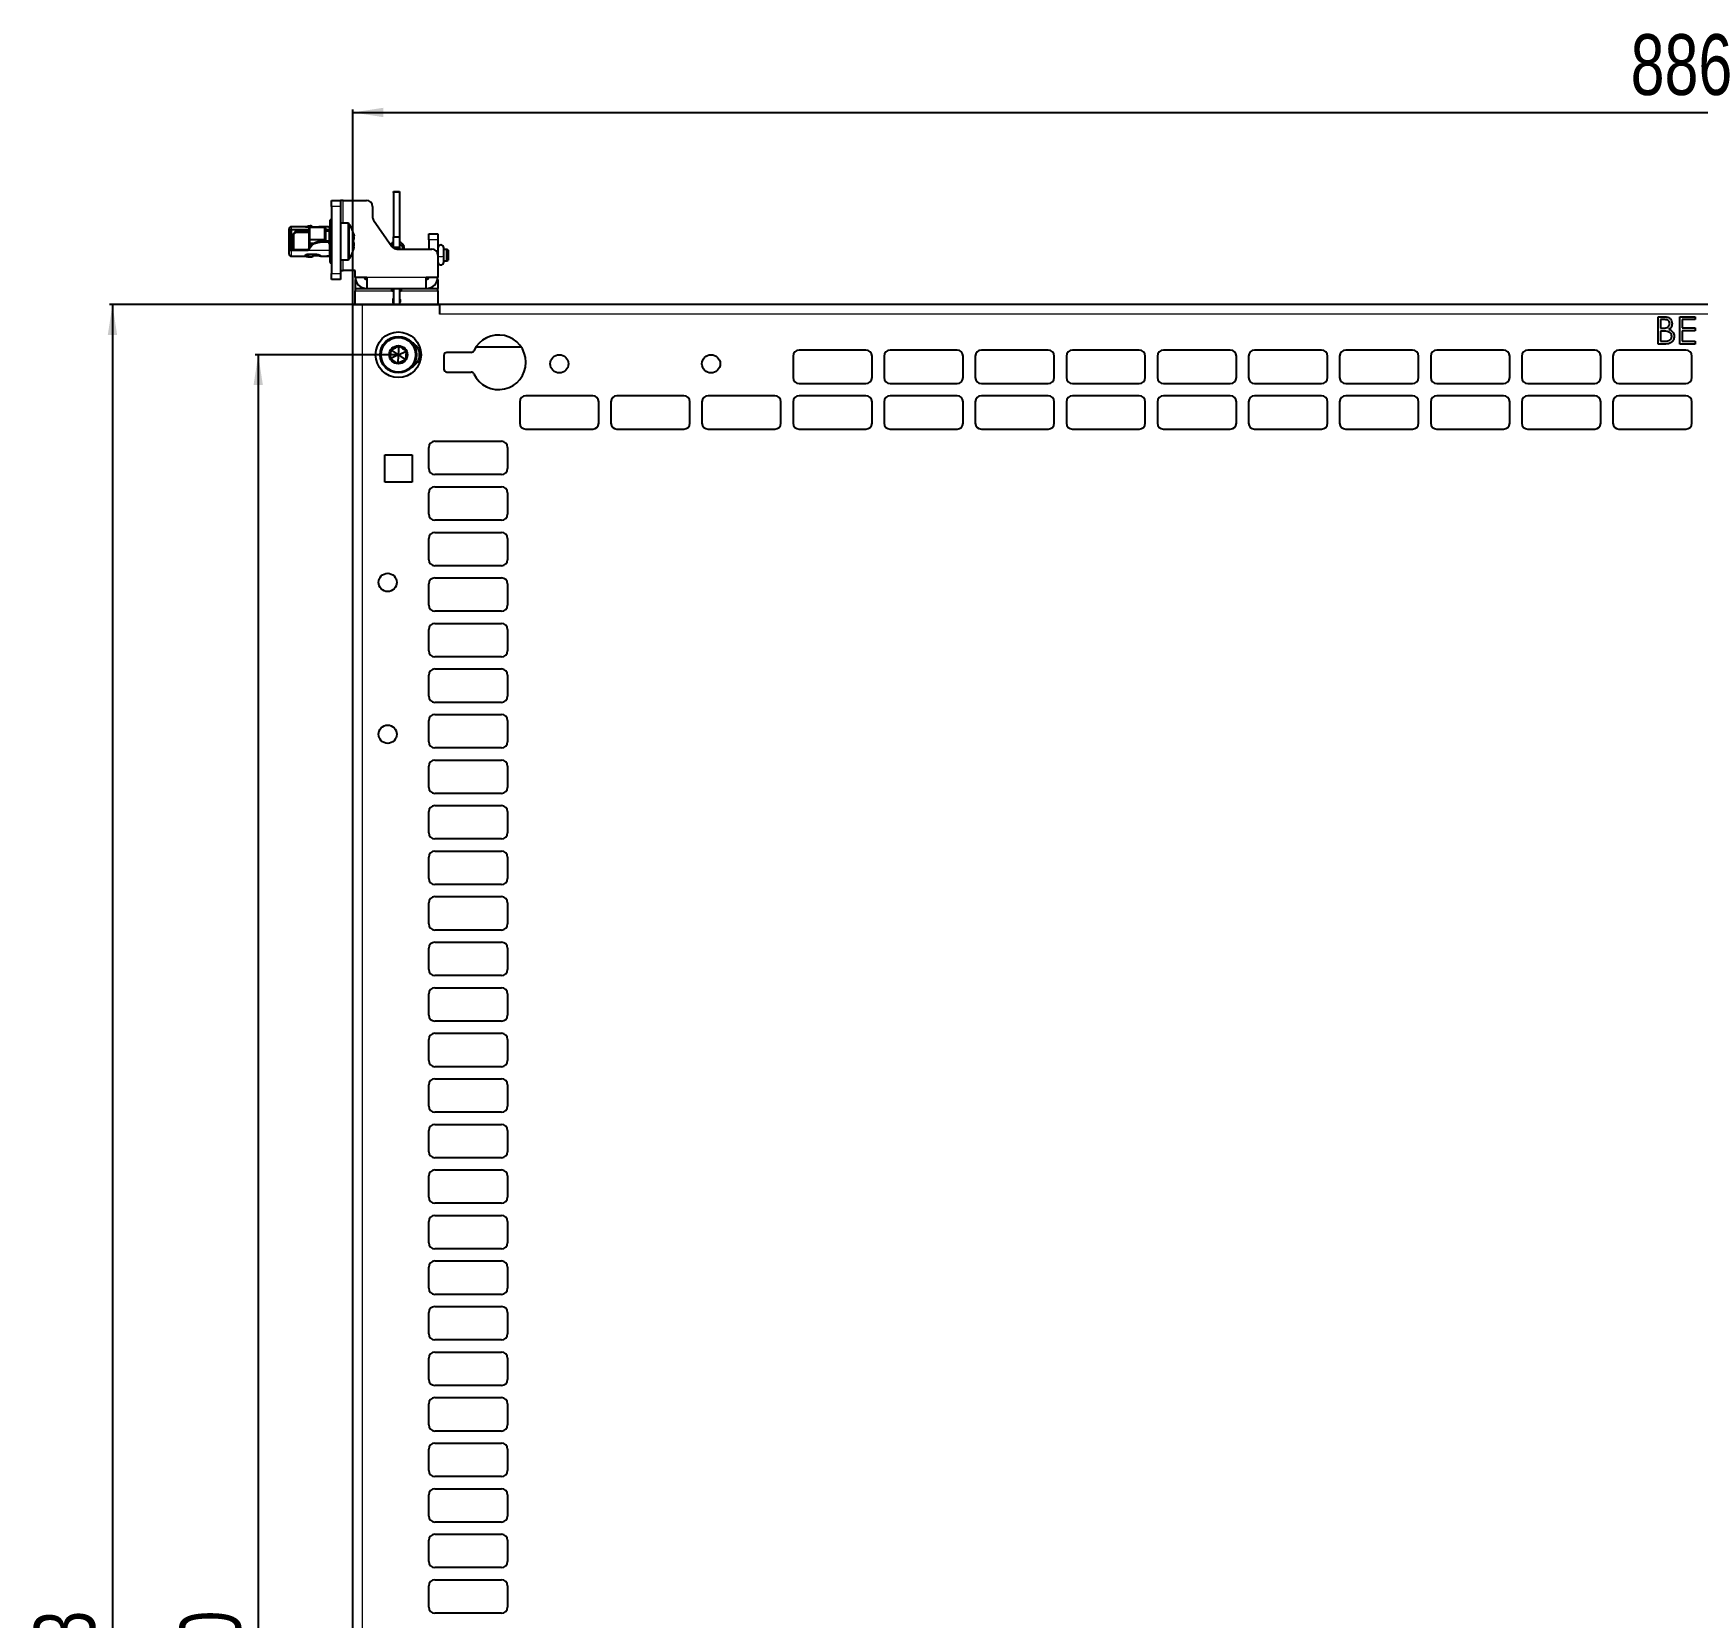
# Model space of a CAD drawing. Header units: millimetres. Extents: x -815 to 1480, y 650 to 1898.
# Drawn here: x -815 to -267, y 1309 to 1831 of the extents above; entities that cross this region are included whole.
import ezdxf

# ---------------------------------------------------------------- set-up
doc = ezdxf.new("R2010")
doc.units = ezdxf.units.MM
doc.layers.add('FORMAT', color=7, linetype='Continuous')
doc.styles.add('SLDTEXTSTYLE0', font='TXT', dxfattribs={"width": 0.75})
doc.dimstyles.new('SLDDIMSTYLE0', dxfattribs={"dimtxt": 20, "dimasz": 10, "dimexe": 0, "dimexo": 0.0625, "dimgap": 5, "dimtad": 2, "dimdec": 1, "dimrnd": 1e-09, "dimzin": 12, "dimdsep": 46, "dimtxsty": 'SLDTEXTSTYLE0', "dimsah": 1, "dimcen": 0.09, "dimadec": 0, "dimazin": 3, "dimtfac": 1, "dimtofl": 0, "dimtmove": 0, "dimatfit": 3, "dimfxl": 0, "dimfrac": 2, "dimtolj": 1, "dimtzin": 12, "dimarcsym": 0})

# ---------------------------------------------------------------- blocks, each defined once
blk = doc.blocks.new('_D')
at = {"layer": 'FORMAT'}
for p, q in [((-681.57, 1741.41), (-790.21, 1741.41)), ((-789.21, 1741.41), (-789.21, 858.39)), ((-681.57, 858.39), (-790.21, 858.39))]:
    blk.add_line(p, q, dxfattribs=at)
for points in [[(-789.21, 1741.41), (-790.75, 1731.41), (-787.67, 1731.41)], [(-789.21, 858.39), (-787.67, 868.39), (-790.75, 868.39)]]:
    blk.add_solid(points, dxfattribs=at)
at = {"layer": 'FORMAT', "insert": (-814.99, 1277.73), "char_height": 20, "attachment_point": 1, "rotation": 90, "style": 'SLDTEXTSTYLE0'}
blk.add_mtext('883', dxfattribs=at)
blk = doc.blocks.new('_D_1')
at = {"layer": 'FORMAT'}
for p, q in [((-710.06, 1741.41), (-710.06, 1805.7)), ((-710.06, 1804.7), (175.94, 1804.7)), ((175.94, 1741.41), (175.94, 1805.7))]:
    blk.add_line(p, q, dxfattribs=at)
for points in [[(-710.06, 1804.7), (-700.06, 1803.16), (-700.06, 1806.24)], [(175.94, 1804.7), (165.94, 1806.24), (165.94, 1803.16)]]:
    blk.add_solid(points, dxfattribs=at)
at = {"layer": 'FORMAT', "insert": (-289.22, 1830.48), "char_height": 20, "attachment_point": 1, "style": 'SLDTEXTSTYLE0'}
blk.add_mtext('886', dxfattribs=at)
blk = doc.blocks.new('_D_5')
at = {"layer": 'FORMAT'}
for p, q in [((-695.07, 1724.9), (-742.21, 1724.9)), ((-741.21, 1724.9), (-741.21, 874.9)), ((-695.07, 874.9), (-742.21, 874.9))]:
    blk.add_line(p, q, dxfattribs=at)
for points in [[(-741.21, 1724.9), (-742.75, 1714.9), (-739.67, 1714.9)], [(-741.21, 874.9), (-739.67, 884.9), (-742.75, 884.9)]]:
    blk.add_solid(points, dxfattribs=at)
at = {"layer": 'FORMAT', "insert": (-766.99, 1277.73), "char_height": 20, "attachment_point": 1, "rotation": 90, "style": 'SLDTEXTSTYLE0'}
blk.add_mtext('850', dxfattribs=at)

msp = doc.modelspace()

# ---------------------------------------------------------------- linework, layer by layer
at = {"color": 7, "linetype": 'Continuous', "lineweight": 25}
for p, q in [((-696.66, 1778.7), (-694.66, 1778.7)), ((-696.66, 1778.33), (-696.66, 1778.7)), ((-696.66, 1778.33), (-696.66, 1763.7)), ((-694.66, 1778.7), (-694.66, 1778.33)), ((-694.66, 1778.33), (-694.66, 1763.7)), ((-717.06, 1775.7), (-714.06, 1775.7)), ((-717.06, 1773.7), (-717.06, 1775.7)), ((-717.06, 1773.7), (-717.06, 1751.7)), ((-714.06, 1775.7), (-714.06, 1773.7)), ((-713.26, 1775.7), (-714.06, 1775.7)), ((-714.06, 1773.7), (-714.06, 1751.7)), ((-713.26, 1775.7), (-705.56, 1775.7)), ((-703.56, 1773.7), (-703.56, 1770.33)), ((-731.06, 1765.5), (-731.06, 1766.35)), ((-731.06, 1765.5), (-730.56, 1765.5)), ((-731.06, 1764.08), (-731.06, 1765.5)), ((-730.56, 1765.5), (-730.56, 1764.08)), ((-725.66, 1767.05), (-730.36, 1767.05)), ((-728.36, 1766.06), (-730.36, 1766.06)), ((-724.46, 1765.2), (-728.88, 1765.2)), ((-728.36, 1765.66), (-728.36, 1766.06)), ((-724.46, 1766.06), (-728.36, 1766.06)), ((-728.36, 1765.66), (-724.46, 1765.66)), ((-725.66, 1767.05), (-725.66, 1767.05)), ((-725.66, 1767.02), (-725.66, 1767.05)), ((-721.86, 1766.94), (-725.16, 1766.94)), ((-724.57, 1767.23), (-725.14, 1767.13)), ((-724.46, 1766.51), (-724.34, 1766.76)), ((-724.46, 1762.92), (-724.46, 1766.51)), ((-724.34, 1766.76), (-724.34, 1762.79)), ((-719.26, 1766.76), (-724.34, 1766.76)), ((-723.13, 1766.99), (-723.06, 1766.94)), ((-718.03, 1767.05), (-720.69, 1767.05)), ((-719.26, 1762.79), (-719.26, 1766.76)), ((-719.26, 1766.76), (-719.06, 1766.62)), ((-719.06, 1766.62), (-719.06, 1762.86)), ((-717.76, 1766.06), (-719.06, 1766.06)), ((-719.06, 1765.66), (-717.76, 1765.66)), ((-718.01, 1767.05), (-717.76, 1767.05)), ((-717.86, 1765.66), (-717.86, 1761.99)), ((-717.56, 1765.2), (-717.86, 1765.2)), ((-717.56, 1759.51), (-717.56, 1769.3)), ((-717.06, 1769.3), (-717.56, 1769.3)), ((-711.73, 1768.2), (-714.06, 1768.2)), ((-703.2, 1769.18), (-697.16, 1760.55)), ((-730.56, 1764.08), (-731.06, 1764.08)), ((-731.06, 1763.85), (-731.06, 1764.08)), ((-730.56, 1763.85), (-731.06, 1763.85)), ((-731.06, 1759.56), (-731.06, 1763.85)), ((-730.56, 1764.08), (-730.56, 1763.85)), ((-730.56, 1763.85), (-730.56, 1759.56)), ((-730.36, 1764.84), (-730.36, 1764.63)), ((-729.86, 1764.46), (-730.36, 1764.46)), ((-730.36, 1764.46), (-730.36, 1764.22)), ((-730.36, 1764.22), (-729.86, 1764.22)), ((-730.36, 1764.05), (-730.36, 1763.62)), ((-730.06, 1763.62), (-730.36, 1763.62)), ((-730.36, 1763.62), (-730.36, 1763.47)), ((-730.36, 1763.47), (-730.06, 1763.47)), ((-730.36, 1760.93), (-730.06, 1760.93)), ((-730.36, 1760.18), (-730.06, 1760.18)), ((-730.36, 1759.57), (-730.36, 1760.18)), ((-730.06, 1759.7), (-730.06, 1764.22)), ((-730.06, 1759.7), (-729.92, 1759.57)), ((-729.86, 1764.22), (-729.86, 1764.46)), ((-729.56, 1764.58), (-729.56, 1759.57)), ((-724.76, 1759.57), (-723.6, 1761.16)), ((-723.6, 1760.85), (-724.76, 1759.26)), ((-724.46, 1762.92), (-724.34, 1762.79)), ((-724.46, 1761.73), (-724.46, 1762.92)), ((-724.46, 1761.73), (-724.34, 1761.59)), ((-724.46, 1759.98), (-724.46, 1761.73)), ((-719.26, 1762.79), (-724.34, 1762.79)), ((-724.34, 1762.79), (-724.34, 1761.59)), ((-723.11, 1761.59), (-724.34, 1761.59)), ((-724.34, 1761.59), (-724.34, 1760.14)), ((-720.85, 1762.25), (-721.69, 1762.14)), ((-719.26, 1762.26), (-720.66, 1762.26)), ((-720.66, 1762.05), (-718.51, 1762.05)), ((-719.26, 1762.79), (-719.06, 1762.86)), ((-719.26, 1762.26), (-719.26, 1762.79)), ((-719.06, 1762.34), (-719.26, 1762.26)), ((-719.06, 1762.86), (-719.06, 1762.34)), ((-718.51, 1762.35), (-719.06, 1762.35)), ((-717.56, 1762.04), (-717.86, 1762)), ((-717.76, 1761.75), (-717.76, 1761.45)), ((-717.76, 1761.45), (-717.76, 1759.26)), ((-696.66, 1763.7), (-694.66, 1763.7)), ((-696.66, 1760.2), (-696.66, 1763.7)), ((-694.66, 1760.2), (-696.66, 1760.2)), ((-696.66, 1760.2), (-696.66, 1760.06)), ((-695.52, 1759.7), (-684.06, 1759.7)), ((-694.66, 1763.7), (-694.66, 1760.2)), ((-694.66, 1760.2), (-694.66, 1759.7)), ((-693.73, 1760.18), (-693.73, 1759.7)), ((-693.73, 1760.18), (-693.73, 1760.17)), ((-693.13, 1759.7), (-693.13, 1760.18)), ((-685.06, 1764.7), (-682.06, 1764.7)), ((-685.06, 1762.7), (-685.06, 1764.7)), ((-685.06, 1762.7), (-685.06, 1759.7)), ((-682.06, 1764.7), (-682.06, 1762.7)), ((-682.06, 1762.7), (-682.06, 1757.7)), ((-682.02, 1759.6), (-682.06, 1759.6)), ((-682.02, 1760.11), (-682.02, 1757.38)), ((-680.12, 1757.38), (-680.12, 1760.11)), ((-679.11, 1759.6), (-680.12, 1759.6)), ((-678.61, 1759.31), (-679.11, 1759.6)), ((-679.11, 1755.8), (-679.11, 1759.6)), ((-730.56, 1759.56), (-731.06, 1759.56)), ((-731.06, 1758.05), (-731.06, 1759.56)), ((-730.36, 1759.57), (-724.76, 1759.57)), ((-724.76, 1759.26), (-730.36, 1759.26)), ((-730.36, 1757.35), (-725.66, 1757.35)), ((-725.66, 1757.57), (-725.66, 1757.7)), ((-725.66, 1757.57), (-725.66, 1757.35)), ((-725.66, 1757.36), (-724.57, 1757.17)), ((-721.86, 1757.91), (-725.16, 1757.91)), ((-724.76, 1759.57), (-724.76, 1759.26)), ((-721.86, 1757.46), (-723.06, 1757.46)), ((-722.73, 1757.71), (-722.84, 1757.91)), ((-722.73, 1757.71), (-722.73, 1757.7)), ((-720.69, 1757.35), (-718.03, 1757.35)), ((-720.66, 1757.35), (-720.69, 1757.35)), ((-720.66, 1757.35), (-720.66, 1757.48)), ((-718.56, 1757.38), (-718.56, 1757.41)), ((-718.01, 1757.52), (-717.76, 1757.52)), ((-718.01, 1757.35), (-717.76, 1757.35)), ((-717.56, 1759.51), (-717.06, 1759.51)), ((-717.56, 1759.14), (-717.56, 1757.9)), ((-717.56, 1755.35), (-717.56, 1757.9)), ((-717.56, 1757.9), (-717.06, 1757.9)), ((-717.06, 1755.35), (-717.56, 1755.35)), ((-717.56, 1755.35), (-717.56, 1755.1)), ((-717.06, 1755.1), (-717.56, 1755.1)), ((-717.07, 1759.2), (-717.06, 1759.2)), ((-714.06, 1756.2), (-711.73, 1756.2)), ((-682.06, 1757.7), (-682.06, 1750.5)), ((-682.06, 1755.8), (-682.02, 1755.8)), ((-682.02, 1757.38), (-682.02, 1755.41)), ((-680.12, 1755.41), (-680.12, 1757.38)), ((-680.12, 1755.8), (-679.11, 1755.8)), ((-679.11, 1755.8), (-678.61, 1756.09)), ((-678.61, 1759.31), (-678.61, 1756.09)), ((-717.06, 1749.7), (-717.06, 1751.7)), ((-714.06, 1749.7), (-717.06, 1749.7)), ((-714.06, 1752.7), (-713.26, 1752.7)), ((-714.06, 1751.7), (-714.06, 1749.7)), ((-709.26, 1752.7), (-713.26, 1752.7)), ((-709.26, 1750.5), (-709.26, 1752.7)), ((-709.26, 1750.5), (-705.46, 1750.5)), ((-709.26, 1749.7), (-709.26, 1746.7)), ((-709.17, 1749.7), (-709.26, 1749.7)), ((-705.46, 1750.5), (-705.46, 1746.7)), ((-685.86, 1750.5), (-682.06, 1750.5)), ((-685.86, 1746.7), (-685.86, 1750.5)), ((-682.06, 1749.7), (-682.14, 1749.7)), ((-682.06, 1749.7), (-682.06, 1746.7)), ((-709.26, 1746.7), (-705.46, 1746.7)), ((-709.26, 1746.7), (-709.26, 1745.9)), ((-709.26, 1741.4), (-709.26, 1745.9)), ((-705.46, 1746.7), (-697.16, 1746.7)), ((-697.16, 1746.7), (-694.16, 1746.7)), ((-697.16, 1745.9), (-697.16, 1746.7)), ((-697.16, 1745.9), (-696.66, 1745.9)), ((-696.66, 1746.7), (-696.66, 1741.4)), ((-694.66, 1746.7), (-694.66, 1741.4)), ((-694.66, 1745.9), (-694.16, 1745.9)), ((-694.16, 1746.7), (-685.86, 1746.7)), ((-694.16, 1746.7), (-694.16, 1745.9)), ((-685.86, 1746.7), (-682.06, 1746.7)), ((-682.06, 1745.9), (-682.06, 1746.7)), ((-682.06, 1745.9), (-682.06, 1741.4)), ((-710.06, 858.4), (-710.06, 1741.4)), ((-710.06, 1741.4), (-706.96, 1741.4)), ((-706.96, 1741.4), (-681.56, 1741.4)), ((-681.56, 1741.4), (-681.56, 1741.41)), ((147.44, 1741.41), (-681.56, 1741.41)), ((-681.56, 1741.4), (-681.56, 1738.31)), ((-280.17, 1737.41), (-278.41, 1737.41)), ((-280.17, 1728.41), (-280.17, 1737.41)), ((-279.36, 1736.49), (-279.36, 1733.6)), ((-278.27, 1736.49), (-279.36, 1736.49)), ((-279.36, 1733.6), (-278.82, 1733.6)), ((-278.83, 1732.68), (-279.36, 1732.68)), ((-279.36, 1732.68), (-279.36, 1729.33)), ((-273.02, 1737.41), (-267.94, 1737.41)), ((-273.02, 1728.41), (-273.02, 1737.41)), ((-272.21, 1736.49), (-272.21, 1733.72)), ((-267.94, 1736.49), (-272.21, 1736.49)), ((-272.21, 1733.72), (-267.94, 1733.72)), ((-272.21, 1732.8), (-272.21, 1729.33)), ((-267.94, 1732.8), (-272.21, 1732.8)), ((-267.94, 1737.41), (-267.94, 1736.49)), ((-267.94, 1733.72), (-267.94, 1732.8)), ((-695.06, 1724.9), (-694.81, 1727.78)), ((-654.57, 1727.41), (-669.54, 1727.41)), ((-277.74, 1728.41), (-280.17, 1728.41)), ((-279.36, 1729.33), (-278.21, 1729.33)), ((-267.94, 1728.41), (-273.02, 1728.41)), ((-272.21, 1729.33), (-267.94, 1729.33)), ((-267.94, 1729.33), (-267.94, 1728.41)), ((-695.06, 1724.9), (-697.67, 1723.68)), ((-695.06, 1724.9), (-697.42, 1726.56)), ((-695.06, 1724.9), (-695.31, 1722.03)), ((-695.06, 1724.9), (-692.44, 1726.12)), ((-695.06, 1724.9), (-692.69, 1723.25)), ((-680.06, 1724.66), (-680.06, 1720.16)), ((-671.11, 1725.66), (-679.06, 1725.66)), ((-565.06, 1724.4), (-565.06, 1717.4)), ((-541.06, 1726.4), (-563.06, 1726.4)), ((-539.06, 1717.4), (-539.06, 1724.4)), ((-535.06, 1724.4), (-535.06, 1717.4)), ((-511.06, 1726.4), (-533.06, 1726.4)), ((-509.06, 1717.4), (-509.06, 1724.4)), ((-505.06, 1724.4), (-505.06, 1717.4)), ((-481.06, 1726.4), (-503.06, 1726.4)), ((-479.06, 1717.4), (-479.06, 1724.4)), ((-475.06, 1724.4), (-475.06, 1717.4)), ((-451.06, 1726.4), (-473.06, 1726.4)), ((-449.06, 1717.4), (-449.06, 1724.4)), ((-445.06, 1724.4), (-445.06, 1717.4)), ((-421.06, 1726.4), (-443.06, 1726.4)), ((-419.06, 1717.4), (-419.06, 1724.4)), ((-415.06, 1724.4), (-415.06, 1717.4)), ((-391.06, 1726.4), (-413.06, 1726.4)), ((-389.06, 1717.4), (-389.06, 1724.4)), ((-385.06, 1724.4), (-385.06, 1717.4)), ((-361.06, 1726.4), (-383.06, 1726.4)), ((-359.06, 1717.4), (-359.06, 1724.4)), ((-355.06, 1724.4), (-355.06, 1717.4)), ((-331.06, 1726.4), (-353.06, 1726.4)), ((-329.06, 1717.4), (-329.06, 1724.4)), ((-325.06, 1724.4), (-325.06, 1717.4)), ((-301.06, 1726.4), (-323.06, 1726.4)), ((-299.06, 1717.4), (-299.06, 1724.4)), ((-295.06, 1724.4), (-295.06, 1717.4)), ((-271.06, 1726.4), (-293.06, 1726.4)), ((-269.06, 1717.4), (-269.06, 1724.4)), ((-679.06, 1719.16), (-671.11, 1719.16)), ((-631.06, 1711.4), (-653.06, 1711.4)), ((-601.06, 1711.4), (-623.06, 1711.4)), ((-571.06, 1711.4), (-593.06, 1711.4)), ((-563.06, 1715.4), (-541.06, 1715.4)), ((-541.06, 1711.4), (-563.06, 1711.4)), ((-533.06, 1715.4), (-511.06, 1715.4)), ((-511.06, 1711.4), (-533.06, 1711.4)), ((-503.06, 1715.4), (-481.06, 1715.4)), ((-481.06, 1711.4), (-503.06, 1711.4)), ((-473.06, 1715.4), (-451.06, 1715.4)), ((-451.06, 1711.4), (-473.06, 1711.4)), ((-443.06, 1715.4), (-421.06, 1715.4)), ((-421.06, 1711.4), (-443.06, 1711.4)), ((-413.06, 1715.4), (-391.06, 1715.4)), ((-391.06, 1711.4), (-413.06, 1711.4)), ((-383.06, 1715.4), (-361.06, 1715.4)), ((-361.06, 1711.4), (-383.06, 1711.4)), ((-353.06, 1715.4), (-331.06, 1715.4)), ((-331.06, 1711.4), (-353.06, 1711.4)), ((-323.06, 1715.4), (-301.06, 1715.4)), ((-301.06, 1711.4), (-323.06, 1711.4)), ((-293.06, 1715.4), (-271.06, 1715.4)), ((-271.06, 1711.4), (-293.06, 1711.4)), ((-655.06, 1709.4), (-655.06, 1702.4)), ((-629.06, 1702.4), (-629.06, 1709.4)), ((-625.06, 1709.4), (-625.06, 1702.4)), ((-599.06, 1702.4), (-599.06, 1709.4)), ((-595.06, 1709.4), (-595.06, 1702.4)), ((-569.06, 1702.4), (-569.06, 1709.4)), ((-565.06, 1709.4), (-565.06, 1702.4)), ((-539.06, 1702.4), (-539.06, 1709.4)), ((-535.06, 1709.4), (-535.06, 1702.4)), ((-509.06, 1702.4), (-509.06, 1709.4)), ((-505.06, 1709.4), (-505.06, 1702.4)), ((-479.06, 1702.4), (-479.06, 1709.4)), ((-475.06, 1709.4), (-475.06, 1702.4)), ((-449.06, 1702.4), (-449.06, 1709.4)), ((-445.06, 1709.4), (-445.06, 1702.4)), ((-419.06, 1702.4), (-419.06, 1709.4)), ((-415.06, 1709.4), (-415.06, 1702.4)), ((-389.06, 1702.4), (-389.06, 1709.4)), ((-385.06, 1709.4), (-385.06, 1702.4)), ((-359.06, 1702.4), (-359.06, 1709.4)), ((-355.06, 1709.4), (-355.06, 1702.4)), ((-329.06, 1702.4), (-329.06, 1709.4)), ((-325.06, 1709.4), (-325.06, 1702.4)), ((-299.06, 1702.4), (-299.06, 1709.4)), ((-295.06, 1709.4), (-295.06, 1702.4)), ((-269.06, 1702.4), (-269.06, 1709.4)), ((-653.06, 1700.4), (-631.06, 1700.4)), ((-623.06, 1700.4), (-601.06, 1700.4)), ((-593.06, 1700.4), (-571.06, 1700.4)), ((-563.06, 1700.4), (-541.06, 1700.4)), ((-533.06, 1700.4), (-511.06, 1700.4)), ((-503.06, 1700.4), (-481.06, 1700.4)), ((-473.06, 1700.4), (-451.06, 1700.4)), ((-443.06, 1700.4), (-421.06, 1700.4)), ((-413.06, 1700.4), (-391.06, 1700.4)), ((-383.06, 1700.4), (-361.06, 1700.4)), ((-353.06, 1700.4), (-331.06, 1700.4)), ((-323.06, 1700.4), (-301.06, 1700.4)), ((-293.06, 1700.4), (-271.06, 1700.4)), ((-685.06, 1687.4), (-685.06, 1694.4)), ((-683.06, 1696.4), (-661.06, 1696.4)), ((-659.06, 1694.4), (-659.06, 1687.4)), ((-699.56, 1691.9), (-690.56, 1691.9)), ((-699.56, 1682.9), (-699.56, 1691.9)), ((-690.56, 1691.9), (-690.56, 1682.9)), ((-690.56, 1682.9), (-699.56, 1682.9)), ((-661.06, 1685.4), (-683.06, 1685.4)), ((-685.06, 1672.4), (-685.06, 1679.4)), ((-683.06, 1681.4), (-661.06, 1681.4)), ((-659.06, 1679.4), (-659.06, 1672.4)), ((-661.06, 1670.4), (-683.06, 1670.4)), ((-683.06, 1666.4), (-661.06, 1666.4)), ((-685.06, 1657.4), (-685.06, 1664.4)), ((-659.06, 1664.4), (-659.06, 1657.4)), ((-661.06, 1655.4), (-683.06, 1655.4)), ((-683.06, 1651.4), (-661.06, 1651.4)), ((-685.06, 1642.4), (-685.06, 1649.4)), ((-659.06, 1649.4), (-659.06, 1642.4)), ((-661.06, 1640.4), (-683.06, 1640.4)), ((-685.06, 1627.4), (-685.06, 1634.4)), ((-683.06, 1636.4), (-661.06, 1636.4)), ((-659.06, 1634.4), (-659.06, 1627.4)), ((-661.06, 1625.4), (-683.06, 1625.4)), ((-685.06, 1612.4), (-685.06, 1619.4)), ((-683.06, 1621.4), (-661.06, 1621.4)), ((-659.06, 1619.4), (-659.06, 1612.4)), ((-661.06, 1610.4), (-683.06, 1610.4)), ((-683.06, 1606.4), (-661.06, 1606.4)), ((-685.06, 1597.4), (-685.06, 1604.4)), ((-659.06, 1604.4), (-659.06, 1597.4)), ((-661.06, 1595.4), (-683.06, 1595.4)), ((-683.06, 1591.4), (-661.06, 1591.4)), ((-685.06, 1582.4), (-685.06, 1589.4)), ((-659.06, 1589.4), (-659.06, 1582.4)), ((-661.06, 1580.4), (-683.06, 1580.4)), ((-685.06, 1567.4), (-685.06, 1574.4)), ((-683.06, 1576.4), (-661.06, 1576.4)), ((-659.06, 1574.4), (-659.06, 1567.4)), ((-661.06, 1565.4), (-683.06, 1565.4)), ((-685.06, 1552.4), (-685.06, 1559.4)), ((-683.06, 1561.4), (-661.06, 1561.4)), ((-659.06, 1559.4), (-659.06, 1552.4)), ((-661.06, 1550.4), (-683.06, 1550.4)), ((-683.06, 1546.4), (-661.06, 1546.4)), ((-685.06, 1537.4), (-685.06, 1544.4)), ((-659.06, 1544.4), (-659.06, 1537.4)), ((-661.06, 1535.4), (-683.06, 1535.4)), ((-685.06, 1522.4), (-685.06, 1529.4)), ((-683.06, 1531.4), (-661.06, 1531.4)), ((-659.06, 1529.4), (-659.06, 1522.4)), ((-661.06, 1520.4), (-683.06, 1520.4)), ((-685.06, 1507.4), (-685.06, 1514.4)), ((-683.06, 1516.4), (-661.06, 1516.4)), ((-659.06, 1514.4), (-659.06, 1507.4)), ((-661.06, 1505.4), (-683.06, 1505.4)), ((-685.06, 1492.4), (-685.06, 1499.4)), ((-683.06, 1501.4), (-661.06, 1501.4)), ((-659.06, 1499.4), (-659.06, 1492.4)), ((-661.06, 1490.4), (-683.06, 1490.4)), ((-683.06, 1486.4), (-661.06, 1486.4)), ((-685.06, 1477.4), (-685.06, 1484.4)), ((-659.06, 1484.4), (-659.06, 1477.4)), ((-661.06, 1475.4), (-683.06, 1475.4)), ((-685.06, 1462.4), (-685.06, 1469.4)), ((-683.06, 1471.4), (-661.06, 1471.4)), ((-659.06, 1469.4), (-659.06, 1462.4)), ((-661.06, 1460.4), (-683.06, 1460.4)), ((-685.06, 1447.4), (-685.06, 1454.4)), ((-683.06, 1456.4), (-661.06, 1456.4)), ((-659.06, 1454.4), (-659.06, 1447.4)), ((-661.06, 1445.4), (-683.06, 1445.4)), ((-685.06, 1432.4), (-685.06, 1439.4)), ((-683.06, 1441.4), (-661.06, 1441.4)), ((-659.06, 1439.4), (-659.06, 1432.4)), ((-661.06, 1430.4), (-683.06, 1430.4)), ((-683.06, 1426.4), (-661.06, 1426.4)), ((-685.06, 1417.4), (-685.06, 1424.4)), ((-659.06, 1424.4), (-659.06, 1417.4)), ((-661.06, 1415.4), (-683.06, 1415.4)), ((-685.06, 1402.4), (-685.06, 1409.4)), ((-683.06, 1411.4), (-661.06, 1411.4)), ((-659.06, 1409.4), (-659.06, 1402.4)), ((-661.06, 1400.4), (-683.06, 1400.4)), ((-685.06, 1387.4), (-685.06, 1394.4)), ((-683.06, 1396.4), (-661.06, 1396.4)), ((-659.06, 1394.4), (-659.06, 1387.4)), ((-661.06, 1385.4), (-683.06, 1385.4)), ((-683.06, 1381.4), (-661.06, 1381.4)), ((-685.06, 1372.4), (-685.06, 1379.4)), ((-659.06, 1379.4), (-659.06, 1372.4)), ((-661.06, 1370.4), (-683.06, 1370.4)), ((-683.06, 1366.4), (-661.06, 1366.4)), ((-685.06, 1357.4), (-685.06, 1364.4)), ((-659.06, 1364.4), (-659.06, 1357.4)), ((-661.06, 1355.4), (-683.06, 1355.4)), ((-685.06, 1342.4), (-685.06, 1349.4)), ((-683.06, 1351.4), (-661.06, 1351.4)), ((-659.06, 1349.4), (-659.06, 1342.4)), ((-661.06, 1340.4), (-683.06, 1340.4)), ((-685.06, 1327.4), (-685.06, 1334.4)), ((-683.06, 1336.4), (-661.06, 1336.4)), ((-659.06, 1334.4), (-659.06, 1327.4)), ((-661.06, 1325.4), (-683.06, 1325.4)), ((-683.06, 1321.4), (-661.06, 1321.4)), ((-685.06, 1312.4), (-685.06, 1319.4)), ((-659.06, 1319.4), (-659.06, 1312.4)), ((-661.06, 1310.4), (-683.06, 1310.4))]:
    msp.add_line(p, q, dxfattribs=at)
at = {"color": 8, "linetype": 'Continuous', "lineweight": 18}
for p, q in [((-694.66, 1778.33), (-696.66, 1778.33)), ((-714.06, 1773.7), (-717.06, 1773.7)), ((-713.26, 1768.2), (-713.26, 1775.7)), ((-730.36, 1767.05), (-730.36, 1766.06)), ((-723.16, 1766.94), (-723.13, 1766.99)), ((-717.76, 1766.06), (-717.76, 1767.05)), ((-717.76, 1765.2), (-717.76, 1765.66)), ((-711.73, 1768.2), (-711.73, 1756.2)), ((-711.29, 1767.97), (-711.29, 1756.43)), ((-723.6, 1761.16), (-723.6, 1760.85)), ((-720.85, 1762.03), (-720.85, 1762.25)), ((-720.66, 1762.26), (-720.66, 1762.05)), ((-718.51, 1762.05), (-718.51, 1762.35)), ((-682.06, 1762.7), (-685.06, 1762.7)), ((-730.36, 1759.26), (-730.36, 1757.35)), ((-717.76, 1759.26), (-724.76, 1759.26)), ((-721.86, 1757.46), (-721.86, 1757.91)), ((-718.01, 1757.52), (-718.01, 1757.35)), ((-717.76, 1757.52), (-717.76, 1759.26)), ((-713.26, 1752.7), (-713.26, 1756.2)), ((-717.06, 1751.7), (-714.06, 1751.7)), ((-705.46, 1750.5), (-685.86, 1750.5)), ((-709.26, 1745.9), (-697.16, 1745.9)), ((-694.16, 1745.9), (-682.06, 1745.9)), ((-706.96, 1741.4), (-706.96, 858.4)), ((147.44, 1738.31), (-681.56, 1738.31))]:
    msp.add_line(p, q, dxfattribs=at)
at = {"color": 7, "linetype": 'Continuous', "lineweight": 25, "flags": 128}
for points in [[(-717.56, 1765.68), (-717.62, 1765.67), (-717.76, 1765.66)], [(-730.56, 1764.71), (-730.55, 1764.74), (-730.54, 1764.76), (-730.52, 1764.78), (-730.5, 1764.8), (-730.47, 1764.82), (-730.43, 1764.83), (-730.4, 1764.83), (-730.36, 1764.84)], [(-730.56, 1759.69), (-730.55, 1759.66), (-730.54, 1759.64), (-730.52, 1759.62), (-730.5, 1759.6), (-730.47, 1759.59), (-730.43, 1759.57), (-730.4, 1759.57), (-730.36, 1759.57)], [(-717.56, 1759.55), (-717.62, 1759.56), (-717.76, 1759.57)], [(-717.56, 1759.14), (-717.56, 1759.17), (-717.57, 1759.19), (-717.59, 1759.21), (-717.62, 1759.23), (-717.65, 1759.24), (-717.68, 1759.25), (-717.72, 1759.26), (-717.76, 1759.26)], [(-694.66, 1743.4), (-694.5, 1743.13), (-694.41, 1742.65)], [(-694.41, 1742.65), (-694.5, 1742.17), (-694.66, 1741.9)]]:
    msp.add_lwpolyline(points, dxfattribs=at)
at = {"color": 8, "linetype": 'Continuous', "lineweight": 18, "flags": 128}
msp.add_lwpolyline([(-693.73, 1760.17), (-693.73, 1760.17), (-693.71, 1760.1), (-693.64, 1760.04), (-693.54, 1760.01), (-693.42, 1759.99), (-693.31, 1760.01), (-693.21, 1760.06), (-693.15, 1760.12), (-693.13, 1760.18)], dxfattribs=at)
at = {"color": 7, "linetype": 'Continuous', "lineweight": 25}
for centre, radius in [((-695.06, 1724.9), 7.5), ((-695.06, 1724.9), 6), ((-695.06, 1724.9), 5.7), ((-695.06, 1724.9), 3), ((-642.06, 1721.91), 3), ((-592.06, 1721.91), 3), ((-698.56, 1649.9), 3), ((-698.56, 1599.9), 3)]:
    msp.add_circle(centre, radius, dxfattribs=at)
for centre, radius, start, end in [((-705.56, 1773.7), 2, 0, 90), ((-730.36, 1766.35), 0.7, 90, 180), ((-730.42, 1765.42), 0.641, 84.2482, 172.7634), ((-730.38, 1765.48), 0.183, 84.2482, 172.7634), ((-717.76, 1767.25), 0.2, 269.9998, 359.9998), ((-717.74, 1766.24), 0.183, 264.2482, 352.7634), ((-711.73, 1767.66), 0.54, 35.2515, 90), ((-719.46, 1762.2), 10, 10.8849, 35.2515), ((-701.56, 1770.33), 2, 180, 214.992), ((-720.66, 1761.12), 0.932, 89.97, 102.0278), ((-718.44, 1761.67), 0.687, 7.2366, 95.7518), ((-718.44, 1761.36), 0.687, 7.2366, 95.7518), ((-719.46, 1762.2), 10, 324.7485, 349.0216), ((-695.52, 1761.7), 2, 214.992, 270), ((-684.06, 1757.7), 2, 0, 90), ((-681.07, 1760.11), 0.95, 0, 180), ((-730.36, 1758.05), 0.7, 180, 270), ((-730.44, 1759.97), 0.71, 215.1313, 277.0089), ((-717.75, 1757.32), 0.197, 1.0398, 91.0034), ((-717.76, 1757.15), 0.2, 0.0002, 90.0002), ((-717.51, 1759.06), 0.46, 10.179, 76.8719), ((-711.73, 1756.74), 0.54, 270, 324.7485), ((-681.07, 1755.41), 0.95, 180, 0), ((-705.46, 1750.5), 3.8, 180, 270), ((-705.46, 1750.5), 0.8, 180, 270), ((-685.86, 1750.5), 3.8, 270, 0), ((-685.86, 1750.5), 0.8, 270, 0), ((-695.66, 1742.65), 1.25, 143.1301, 216.8699), ((-692.56, 1724.9), 4.5, 294.975, 65.025), ((-662.06, 1722.41), 9, 205.1507, 154.8493), ((-679.06, 1724.66), 1, 90, 180), ((-671.11, 1726.66), 1, 270, 334.8493), ((-563.06, 1724.4), 2, 90, 180), ((-541.06, 1724.4), 2, 0, 90), ((-533.06, 1724.4), 2, 90, 180), ((-511.06, 1724.4), 2, 0, 90), ((-503.06, 1724.4), 2, 90, 180), ((-481.06, 1724.4), 2, 0, 90), ((-473.06, 1724.4), 2, 90, 180), ((-451.06, 1724.4), 2, 0, 90), ((-443.06, 1724.4), 2, 90, 180), ((-421.06, 1724.4), 2, 0, 90), ((-413.06, 1724.4), 2, 90, 180), ((-391.06, 1724.4), 2, 0, 90), ((-383.06, 1724.4), 2, 90, 180), ((-361.06, 1724.4), 2, 0, 90), ((-353.06, 1724.4), 2, 90, 180), ((-331.06, 1724.4), 2, 0, 90), ((-323.06, 1724.4), 2, 90, 180), ((-301.06, 1724.4), 2, 0, 90), ((-293.06, 1724.4), 2, 90, 180), ((-271.06, 1724.4), 2, 0, 90), ((-679.06, 1720.16), 1, 180, 270), ((-671.11, 1718.16), 1, 25.1507, 90), ((-563.06, 1717.4), 2, 180, 270), ((-541.06, 1717.4), 2, 270, 0), ((-533.06, 1717.4), 2, 180, 270), ((-511.06, 1717.4), 2, 270, 0), ((-503.06, 1717.4), 2, 180, 270), ((-481.06, 1717.4), 2, 270, 0), ((-473.06, 1717.4), 2, 180, 270), ((-451.06, 1717.4), 2, 270, 0), ((-443.06, 1717.4), 2, 180, 270), ((-421.06, 1717.4), 2, 270, 0), ((-413.06, 1717.4), 2, 180, 270), ((-391.06, 1717.4), 2, 270, 0), ((-383.06, 1717.4), 2, 180, 270), ((-361.06, 1717.4), 2, 270, 0), ((-353.06, 1717.4), 2, 180, 270), ((-331.06, 1717.4), 2, 270, 0), ((-323.06, 1717.4), 2, 180, 270), ((-301.06, 1717.4), 2, 270, 0), ((-293.06, 1717.4), 2, 180, 270), ((-271.06, 1717.4), 2, 270, 0), ((-653.06, 1709.4), 2, 90, 180), ((-631.06, 1709.4), 2, 0, 90), ((-623.06, 1709.4), 2, 90, 180), ((-601.06, 1709.4), 2, 0, 90), ((-593.06, 1709.4), 2, 90, 180), ((-571.06, 1709.4), 2, 0, 90), ((-563.06, 1709.4), 2, 90, 180), ((-541.06, 1709.4), 2, 0, 90), ((-533.06, 1709.4), 2, 90, 180), ((-511.06, 1709.4), 2, 0, 90), ((-503.06, 1709.4), 2, 90, 180), ((-481.06, 1709.4), 2, 0, 90), ((-473.06, 1709.4), 2, 90, 180), ((-451.06, 1709.4), 2, 0, 90), ((-443.06, 1709.4), 2, 90, 180), ((-421.06, 1709.4), 2, 0, 90), ((-413.06, 1709.4), 2, 90, 180), ((-391.06, 1709.4), 2, 0, 90), ((-383.06, 1709.4), 2, 90, 180), ((-361.06, 1709.4), 2, 0, 90), ((-353.06, 1709.4), 2, 90, 180), ((-331.06, 1709.4), 2, 0, 90), ((-323.06, 1709.4), 2, 90, 180), ((-301.06, 1709.4), 2, 0, 90), ((-293.06, 1709.4), 2, 90, 180), ((-271.06, 1709.4), 2, 0, 90), ((-653.06, 1702.4), 2, 180, 270), ((-631.06, 1702.4), 2, 270, 0), ((-623.06, 1702.4), 2, 180, 270), ((-601.06, 1702.4), 2, 270, 0), ((-593.06, 1702.4), 2, 180, 270), ((-571.06, 1702.4), 2, 270, 0), ((-563.06, 1702.4), 2, 180, 270), ((-541.06, 1702.4), 2, 270, 0), ((-533.06, 1702.4), 2, 180, 270), ((-511.06, 1702.4), 2, 270, 0), ((-503.06, 1702.4), 2, 180, 270), ((-481.06, 1702.4), 2, 270, 0), ((-473.06, 1702.4), 2, 180, 270), ((-451.06, 1702.4), 2, 270, 0), ((-443.06, 1702.4), 2, 180, 270), ((-421.06, 1702.4), 2, 270, 0), ((-413.06, 1702.4), 2, 180, 270), ((-391.06, 1702.4), 2, 270, 0), ((-383.06, 1702.4), 2, 180, 270), ((-361.06, 1702.4), 2, 270, 0), ((-353.06, 1702.4), 2, 180, 270), ((-331.06, 1702.4), 2, 270, 0), ((-323.06, 1702.4), 2, 180, 270), ((-301.06, 1702.4), 2, 270, 0), ((-293.06, 1702.4), 2, 180, 270), ((-271.06, 1702.4), 2, 270, 0), ((-683.06, 1694.4), 2, 90, 180), ((-661.06, 1694.4), 2, 0, 90), ((-683.06, 1687.4), 2, 180, 270), ((-661.06, 1687.4), 2, 270, 0), ((-683.06, 1679.4), 2, 90, 180), ((-661.06, 1679.4), 2, 0, 90), ((-683.06, 1672.4), 2, 180, 270), ((-661.06, 1672.4), 2, 270, 0), ((-683.06, 1664.4), 2, 90, 180), ((-661.06, 1664.4), 2, 0, 90), ((-683.06, 1657.4), 2, 180, 270), ((-661.06, 1657.4), 2, 270, 0), ((-683.06, 1649.4), 2, 90, 180), ((-661.06, 1649.4), 2, 0, 90), ((-683.06, 1642.4), 2, 180, 270), ((-661.06, 1642.4), 2, 270, 0), ((-683.06, 1634.4), 2, 90, 180), ((-661.06, 1634.4), 2, 0, 90), ((-683.06, 1627.4), 2, 180, 270), ((-661.06, 1627.4), 2, 270, 0), ((-683.06, 1619.4), 2, 90, 180), ((-661.06, 1619.4), 2, 0, 90), ((-683.06, 1612.4), 2, 180, 270), ((-661.06, 1612.4), 2, 270, 0), ((-683.06, 1604.4), 2, 90, 180), ((-661.06, 1604.4), 2, 0, 90), ((-683.06, 1597.4), 2, 180, 270), ((-661.06, 1597.4), 2, 270, 0), ((-683.06, 1589.4), 2, 90, 180), ((-661.06, 1589.4), 2, 0, 90), ((-683.06, 1582.4), 2, 180, 270), ((-661.06, 1582.4), 2, 270, 0), ((-683.06, 1574.4), 2, 90, 180), ((-661.06, 1574.4), 2, 0, 90), ((-683.06, 1567.4), 2, 180, 270), ((-661.06, 1567.4), 2, 270, 0), ((-683.06, 1559.4), 2, 90, 180), ((-661.06, 1559.4), 2, 0, 90), ((-683.06, 1552.4), 2, 180, 270), ((-661.06, 1552.4), 2, 270, 0), ((-683.06, 1544.4), 2, 90, 180), ((-661.06, 1544.4), 2, 0, 90), ((-683.06, 1537.4), 2, 180, 270), ((-661.06, 1537.4), 2, 270, 0), ((-683.06, 1529.4), 2, 90, 180), ((-661.06, 1529.4), 2, 0, 90), ((-683.06, 1522.4), 2, 180, 270), ((-661.06, 1522.4), 2, 270, 0), ((-683.06, 1514.4), 2, 90, 180), ((-661.06, 1514.4), 2, 0, 90), ((-683.06, 1507.4), 2, 180, 270), ((-661.06, 1507.4), 2, 270, 0), ((-683.06, 1499.4), 2, 90, 180), ((-661.06, 1499.4), 2, 0, 90), ((-683.06, 1492.4), 2, 180, 270), ((-661.06, 1492.4), 2, 270, 0), ((-683.06, 1484.4), 2, 90, 180), ((-661.06, 1484.4), 2, 0, 90), ((-683.06, 1477.4), 2, 180, 270), ((-661.06, 1477.4), 2, 270, 0), ((-683.06, 1469.4), 2, 90, 180), ((-661.06, 1469.4), 2, 0, 90), ((-683.06, 1462.4), 2, 180, 270), ((-661.06, 1462.4), 2, 270, 0), ((-683.06, 1454.4), 2, 90, 180), ((-661.06, 1454.4), 2, 0, 90), ((-683.06, 1447.4), 2, 180, 270), ((-661.06, 1447.4), 2, 270, 0), ((-683.06, 1439.4), 2, 90, 180), ((-661.06, 1439.4), 2, 0, 90), ((-683.06, 1432.4), 2, 180, 270), ((-661.06, 1432.4), 2, 270, 0), ((-683.06, 1424.4), 2, 90, 180), ((-661.06, 1424.4), 2, 0, 90), ((-683.06, 1417.4), 2, 180, 270), ((-661.06, 1417.4), 2, 270, 0), ((-683.06, 1409.4), 2, 90, 180), ((-661.06, 1409.4), 2, 0, 90), ((-683.06, 1402.4), 2, 180, 270), ((-661.06, 1402.4), 2, 270, 0), ((-683.06, 1394.4), 2, 90, 180), ((-661.06, 1394.4), 2, 0, 90), ((-683.06, 1387.4), 2, 180, 270), ((-661.06, 1387.4), 2, 270, 0), ((-683.06, 1379.4), 2, 90, 180), ((-661.06, 1379.4), 2, 0, 90), ((-683.06, 1372.4), 2, 180, 270), ((-661.06, 1372.4), 2, 270, 0), ((-683.06, 1364.4), 2, 90, 180), ((-661.06, 1364.4), 2, 0, 90), ((-683.06, 1357.4), 2, 180, 270), ((-661.06, 1357.4), 2, 270, 0), ((-683.06, 1349.4), 2, 90, 180), ((-661.06, 1349.4), 2, 0, 90), ((-683.06, 1342.4), 2, 180, 270), ((-661.06, 1342.4), 2, 270, 0), ((-683.06, 1334.4), 2, 90, 180), ((-661.06, 1334.4), 2, 0, 90), ((-683.06, 1327.4), 2, 180, 270), ((-661.06, 1327.4), 2, 270, 0), ((-683.06, 1319.4), 2, 90, 180), ((-661.06, 1319.4), 2, 0, 90), ((-683.06, 1312.4), 2, 180, 270), ((-661.06, 1312.4), 2, 270, 0)]:
    msp.add_arc(centre, radius, start, end, dxfattribs=at)
at = {"color": 8, "linetype": 'Continuous', "lineweight": 18}
for centre, start, end in [((-681.3, 1758.79), 243.0891, 278.3694), ((-680.84, 1758.79), 261.6306, 296.9109)]:
    msp.add_arc(centre, 1.59, start, end, dxfattribs=at)
at = {"color": 7, "linetype": 'Continuous', "lineweight": 25}
msp.add_ellipse((-720.66, 1761.92), major_axis=(0.75, 0), ratio=0.445831, start_param=1.570796, end_param=1.83344, dxfattribs=at)
for points, knots in [([(-730.36, 1766.06), (-730.36, 1765.79), (-730.36, 1765.32), (-730.36, 1764.72), (-730.36, 1764.46)], [0, 0, 0, 0, 0.559866, 1, 1, 1, 1]), ([(-728.36, 1766.06), (-728.64, 1765.79), (-729.14, 1765.32), (-729.64, 1764.72), (-729.86, 1764.46)], [0, 0, 0, 0, 0.559911, 1, 1, 1, 1]), ([(-728.36, 1765.66), (-728.64, 1765.43), (-729.14, 1765.01), (-729.64, 1764.46), (-729.86, 1764.22)], [0, 0, 0, 0, 0.559868, 1, 1, 1, 1]), ([(-725.66, 1767.05), (-725.16, 1767.16), (-724.49, 1767.32), (-723.59, 1767.3), (-723.29, 1767.09), (-723.13, 1766.99)], [0, 0, 0, 0, 0.587693, 0.790818, 1, 1, 1, 1]), ([(-725.16, 1766.94), (-725.21, 1766.94), (-725.33, 1766.94), (-725.48, 1766.96), (-725.59, 1766.98), (-725.65, 1767.01), (-725.66, 1767.02), (-725.66, 1767.02)], [0, 0, 0, 0, 0.214445, 0.428893, 0.643239, 0.857188, 1, 1, 1, 1]), ([(-723.56, 1767.21), (-723.62, 1767.25), (-723.71, 1767.3), (-723.85, 1767.33), (-724.09, 1767.32), (-724.38, 1767.25), (-724.64, 1767.21), (-724.73, 1767.2)], [0, 0, 0, 0, 0.1959601, 0.2923906, 0.38871, 0.7887313, 1, 1, 1, 1]), ([(-720.69, 1767.05), (-720.69, 1767.05), (-720.72, 1767.05), (-720.9, 1767.02), (-721.19, 1766.98), (-721.53, 1766.94), (-721.76, 1766.94), (-721.86, 1766.94)], [0, 0, 0, 0, 0.132621, 0.367345, 0.598403, 0.830955, 1, 1, 1, 1]), ([(-730.36, 1759.57), (-730.36, 1759.76), (-730.36, 1760.17), (-730.36, 1760.66), (-730.36, 1760.93)], [0, 0, 0, 0, 0.464597, 1, 1, 1, 1]), ([(-723.6, 1761.16), (-723.48, 1761.29), (-723.24, 1761.56), (-722.57, 1761.89), (-722.03, 1762.04), (-721.69, 1762.14)], [0, 0, 0, 0, 0.261809, 0.533628, 1, 1, 1, 1]), ([(-723.6, 1760.85), (-723.43, 1761.02), (-723.08, 1761.38), (-722.1, 1761.75), (-721.34, 1761.92), (-720.85, 1762.03)], [0, 0, 0, 0, 0.254027, 0.526591, 1, 1, 1, 1]), ([(-717.56, 1762), (-717.56, 1762), (-717.56, 1762.01), (-717.58, 1762.01), (-717.62, 1762.02), (-717.69, 1762.01), (-717.76, 1762), (-717.81, 1761.99), (-717.82, 1761.99)], [0, 0, 0, 0, 0.161749, 0.312679, 0.446325, 0.64768, 0.862835, 1, 1, 1, 1]), ([(-717.56, 1760.81), (-717.56, 1760.82), (-717.56, 1760.83), (-717.58, 1760.84), (-717.62, 1760.85), (-717.69, 1760.86), (-717.73, 1760.87), (-717.76, 1760.87)], [0, 0, 0, 0, 0.1953018, 0.3775407, 0.5389091, 0.7613833, 1, 1, 1, 1]), ([(-709.86, 1762.44), (-709.86, 1762.45), (-709.86, 1762.47), (-709.85, 1762.52), (-709.81, 1762.62), (-709.73, 1762.75), (-709.66, 1762.95), (-709.63, 1763.22), (-709.65, 1763.67), (-709.73, 1764.12), (-709.81, 1764.49), (-709.84, 1764.63), (-709.85, 1764.7), (-709.86, 1764.73), (-709.86, 1764.74), (-709.86, 1764.75), (-709.85, 1764.73), (-709.79, 1764.61), (-709.7, 1764.34), (-709.63, 1764.07), (-709.64, 1764.07), (-709.64, 1764.07)], [0, 0, 0, 0, 0.0055577, 0.0133743, 0.0350341, 0.1318492, 0.2470352, 0.3199842, 0.3935291, 0.5538665, 0.6065598, 0.632964, 0.6462388, 0.6519698, 0.65776, 0.6627324, 0.6714935, 0.6986248, 0.8253001, 0.9530935, 1, 1, 1, 1]), ([(-709.64, 1760.3), (-709.64, 1760.31), (-709.63, 1760.37), (-709.66, 1760.31), (-709.73, 1760.1), (-709.81, 1759.94), (-709.84, 1759.89), (-709.86, 1759.89), (-709.86, 1759.9), (-709.86, 1759.91), (-709.85, 1759.95), (-709.84, 1760.04), (-709.76, 1760.38), (-709.67, 1760.83), (-709.63, 1761.35), (-709.65, 1761.78), (-709.72, 1762.02), (-709.79, 1762.2), (-709.82, 1762.27), (-709.84, 1762.33), (-709.85, 1762.37), (-709.86, 1762.41), (-709.86, 1762.43), (-709.86, 1762.44)], [0, 0, 0, 0, 0.029808, 0.101722, 0.265658, 0.314468, 0.33896, 0.348832, 0.354202, 0.359616, 0.365729, 0.3767, 0.418569, 0.583882, 0.661985, 0.741086, 0.894598, 0.932496, 0.956593, 0.972453, 0.988405, 0.994772, 1, 1, 1, 1]), ([(-696.66, 1761.93), (-696.92, 1761.81), (-697.32, 1761.64), (-697.55, 1761.33), (-697.63, 1761.23)], [0, 0, 0, 0, 0.66775, 1, 1, 1, 1]), ([(-697.28, 1760.73), (-697.26, 1760.76), (-697.17, 1760.96), (-696.93, 1761.16), (-696.69, 1761.25), (-696.66, 1761.26)], [0, 0, 0, 0, 0.17004, 0.879402, 1, 1, 1, 1]), ([(-693.13, 1760.18), (-693.14, 1760.32), (-693.18, 1760.7), (-693.48, 1761.26), (-694.01, 1761.75), (-694.47, 1761.91), (-694.66, 1761.97)], [0, 0, 0, 0, 0.173097, 0.475053, 0.778671, 1, 1, 1, 1]), ([(-694.66, 1761.35), (-694.5, 1761.27), (-694.14, 1761.09), (-693.81, 1760.67), (-693.76, 1760.34), (-693.73, 1760.18)], [0, 0, 0, 0, 0.296716, 0.64973, 1, 1, 1, 1]), ([(-725.66, 1757.7), (-725.65, 1757.72), (-725.64, 1757.76), (-725.56, 1757.82), (-725.43, 1757.88), (-725.29, 1757.9), (-725.2, 1757.91), (-725.16, 1757.91)], [0, 0, 0, 0, 0.214373, 0.428779, 0.642592, 0.856666, 1, 1, 1, 1]), ([(-725.66, 1757.57), (-725.16, 1757.44), (-724.49, 1757.28), (-723.59, 1757.25), (-723.29, 1757.45), (-723.13, 1757.55)], [0, 0, 0, 0, 0.587693, 0.790818, 1, 1, 1, 1]), ([(-725.66, 1757.35), (-725.16, 1757.24), (-724.49, 1757.08), (-723.59, 1757.1), (-723.29, 1757.31), (-723.13, 1757.42)], [0, 0, 0, 0, 0.587693, 0.790818, 1, 1, 1, 1]), ([(-724.72, 1757.2), (-724.65, 1757.19), (-724.44, 1757.16), (-724.25, 1757.12), (-724.12, 1757.1)], [0, 0, 0, 0, 0.337574, 1, 1, 1, 1]), ([(-722.73, 1757.71), (-722.74, 1757.71), (-722.75, 1757.72), (-722.82, 1757.7), (-722.93, 1757.66), (-723.04, 1757.6), (-723.11, 1757.57), (-723.13, 1757.55)], [0, 0, 0, 0, 0.225883, 0.451767, 0.67765, 0.903524, 1, 1, 1, 1]), ([(-723.13, 1757.42), (-723.09, 1757.44), (-722.99, 1757.5), (-722.86, 1757.58), (-722.77, 1757.65), (-722.74, 1757.69), (-722.73, 1757.7), (-722.73, 1757.7)], [0, 0, 0, 0, 0.225867, 0.451734, 0.677598, 0.903479, 1, 1, 1, 1]), ([(-721.86, 1757.91), (-721.72, 1757.9), (-721.45, 1757.89), (-721.09, 1757.8), (-720.82, 1757.68), (-720.68, 1757.56), (-720.66, 1757.51), (-720.66, 1757.48)], [0, 0, 0, 0, 0.213238, 0.42649, 0.63916, 0.849598, 1, 1, 1, 1]), ([(-720.72, 1757.36), (-720.78, 1757.36), (-720.89, 1757.38), (-721.19, 1757.43), (-721.53, 1757.46), (-721.76, 1757.46), (-721.86, 1757.46)], [0, 0, 0, 0, 0.270612, 0.537, 0.805108, 1, 1, 1, 1]), ([(-718.56, 1757.41), (-718.55, 1757.42), (-718.54, 1757.44), (-718.45, 1757.47), (-718.31, 1757.5), (-718.15, 1757.52), (-718.05, 1757.52), (-718.01, 1757.52)], [0, 0, 0, 0, 0.214305, 0.42865, 0.642279, 0.856223, 1, 1, 1, 1]), ([(-718.01, 1757.35), (-718.07, 1757.35), (-718.19, 1757.35), (-718.36, 1757.35), (-718.48, 1757.36), (-718.55, 1757.37), (-718.56, 1757.38), (-718.56, 1757.38)], [0, 0, 0, 0, 0.214393, 0.428789, 0.643061, 0.856854, 1, 1, 1, 1]), ([(-277.14, 1732.57), (-277.46, 1732.61), (-278.02, 1732.68), (-278.58, 1732.68), (-278.83, 1732.68)], [0, 0, 0, 0, 0.559734, 1, 1, 1, 1]), ([(-278.82, 1733.6), (-278.55, 1733.61), (-278, 1733.62), (-277.31, 1733.76), (-276.85, 1734.06), (-276.58, 1734.38), (-276.4, 1734.75), (-276.37, 1735.03), (-276.36, 1735.16)], [0, 0, 0, 0, 0.2505205, 0.4999449, 0.6250194, 0.7500698, 0.8750671, 1, 1, 1, 1]), ([(-278.41, 1737.41), (-278.03, 1737.4), (-277.26, 1737.39), (-276.25, 1736.93), (-275.66, 1736.09), (-275.59, 1735.48), (-275.56, 1735.18)], [0, 0, 0, 0, 0.281352, 0.559956, 0.779911, 1, 1, 1, 1]), ([(-276.36, 1735.16), (-276.39, 1735.39), (-276.43, 1735.72), (-276.71, 1736.06), (-277.25, 1736.45), (-277.82, 1736.47), (-278.27, 1736.49)], [0, 0, 0, 0, 0.249269, 0.374899, 0.500587, 1, 1, 1, 1]), ([(-275.67, 1730.97), (-275.7, 1731.19), (-275.75, 1731.63), (-276.27, 1732.27), (-276.81, 1732.46), (-277.14, 1732.57)], [0, 0, 0, 0, 0.279937, 0.560436, 1, 1, 1, 1]), ([(-275.56, 1735.18), (-275.61, 1734.74), (-275.71, 1733.96), (-276.33, 1733.48), (-276.6, 1733.27)], [0, 0, 0, 0, 0.559198, 1, 1, 1, 1]), ([(-276.6, 1733.27), (-276.33, 1733.16), (-275.79, 1732.94), (-275.22, 1732.34), (-274.91, 1731.65), (-274.88, 1731.19), (-274.86, 1730.97)], [0, 0, 0, 0, 0.280408, 0.559563, 0.779731, 1, 1, 1, 1]), ([(-697.42, 1726.56), (-696.96, 1726.77), (-696.08, 1727.18), (-695.21, 1727.59), (-694.81, 1727.78)], [0, 0, 0, 0, 0.534686, 1, 1, 1, 1]), ([(-694.81, 1727.78), (-694.38, 1727.48), (-693.59, 1726.93), (-692.81, 1726.38), (-692.44, 1726.12)], [0, 0, 0, 0, 0.534686, 1, 1, 1, 1]), ([(-278.21, 1729.33), (-277.93, 1729.34), (-277.36, 1729.35), (-276.51, 1729.53), (-275.97, 1730.03), (-275.71, 1730.54), (-275.68, 1730.82), (-275.67, 1730.97)], [0, 0, 0, 0, 0.251053, 0.500846, 0.749472, 0.874759, 1, 1, 1, 1]), ([(-274.86, 1730.97), (-274.92, 1730.56), (-275.02, 1729.75), (-275.83, 1728.9), (-276.79, 1728.46), (-277.42, 1728.43), (-277.74, 1728.41)], [0, 0, 0, 0, 0.27913, 0.558665, 0.779075, 1, 1, 1, 1]), ([(-697.67, 1723.68), (-697.65, 1724), (-697.58, 1724.8), (-697.49, 1725.79), (-697.44, 1726.41), (-697.42, 1726.56)], [0, 0, 0, 0, 0.341758, 0.840485, 1, 1, 1, 1]), ([(-695.31, 1722.03), (-695.73, 1722.32), (-696.52, 1722.87), (-697.31, 1723.42), (-697.67, 1723.68)], [0, 0, 0, 0, 0.534686, 1, 1, 1, 1]), ([(-692.69, 1723.25), (-693.16, 1723.03), (-694.03, 1722.62), (-694.9, 1722.21), (-695.31, 1722.03)], [0, 0, 0, 0, 0.534686, 1, 1, 1, 1]), ([(-692.44, 1726.12), (-692.46, 1725.97), (-692.51, 1725.36), (-692.6, 1724.36), (-692.67, 1723.57), (-692.69, 1723.25)], [0, 0, 0, 0, 0.159515, 0.658242, 1, 1, 1, 1])]:
    msp.add_open_spline(points, degree=3, knots=knots, dxfattribs=at)
at = {"color": 8, "linetype": 'Continuous', "lineweight": 18}
msp.add_open_spline([(-723.13, 1757.55), (-723.18, 1757.63), (-723.24, 1757.74), (-723.31, 1757.86), (-723.34, 1757.91)], degree=3, knots=[0, 0, 0, 0, 0.616998, 1, 1, 1, 1], dxfattribs=at)

# ---------------------------------------------------------------- dimensions: what is measured, and where the dimension line sits
at = {"layer": 'FORMAT'}
for base, p1, p2, angle, picture, middle in [((175.94, 1804.7), (-710.06, 1741.4), (175.94, 1741.4), 0, '_D_1', (-267.06, 1804.7)), ((-789.21, 858.39), (-681.56, 1741.41), (-681.56, 858.39), 90, '_D', (-789.21, 1299.9)), ((-741.21, 874.9), (-695.06, 1724.9), (-695.06, 874.9), 90, '_D_5', (-741.21, 1299.9))]:
    dim = msp.add_linear_dim(base=base, p1=p1, p2=p2, angle=angle, dimstyle='SLDDIMSTYLE0', dxfattribs=at)
    dim.commit()
    dim.dimension.update_dxf_attribs({"geometry": picture, "text_midpoint": middle, "dimtype": 160})

doc.saveas('drawing.dxf')
